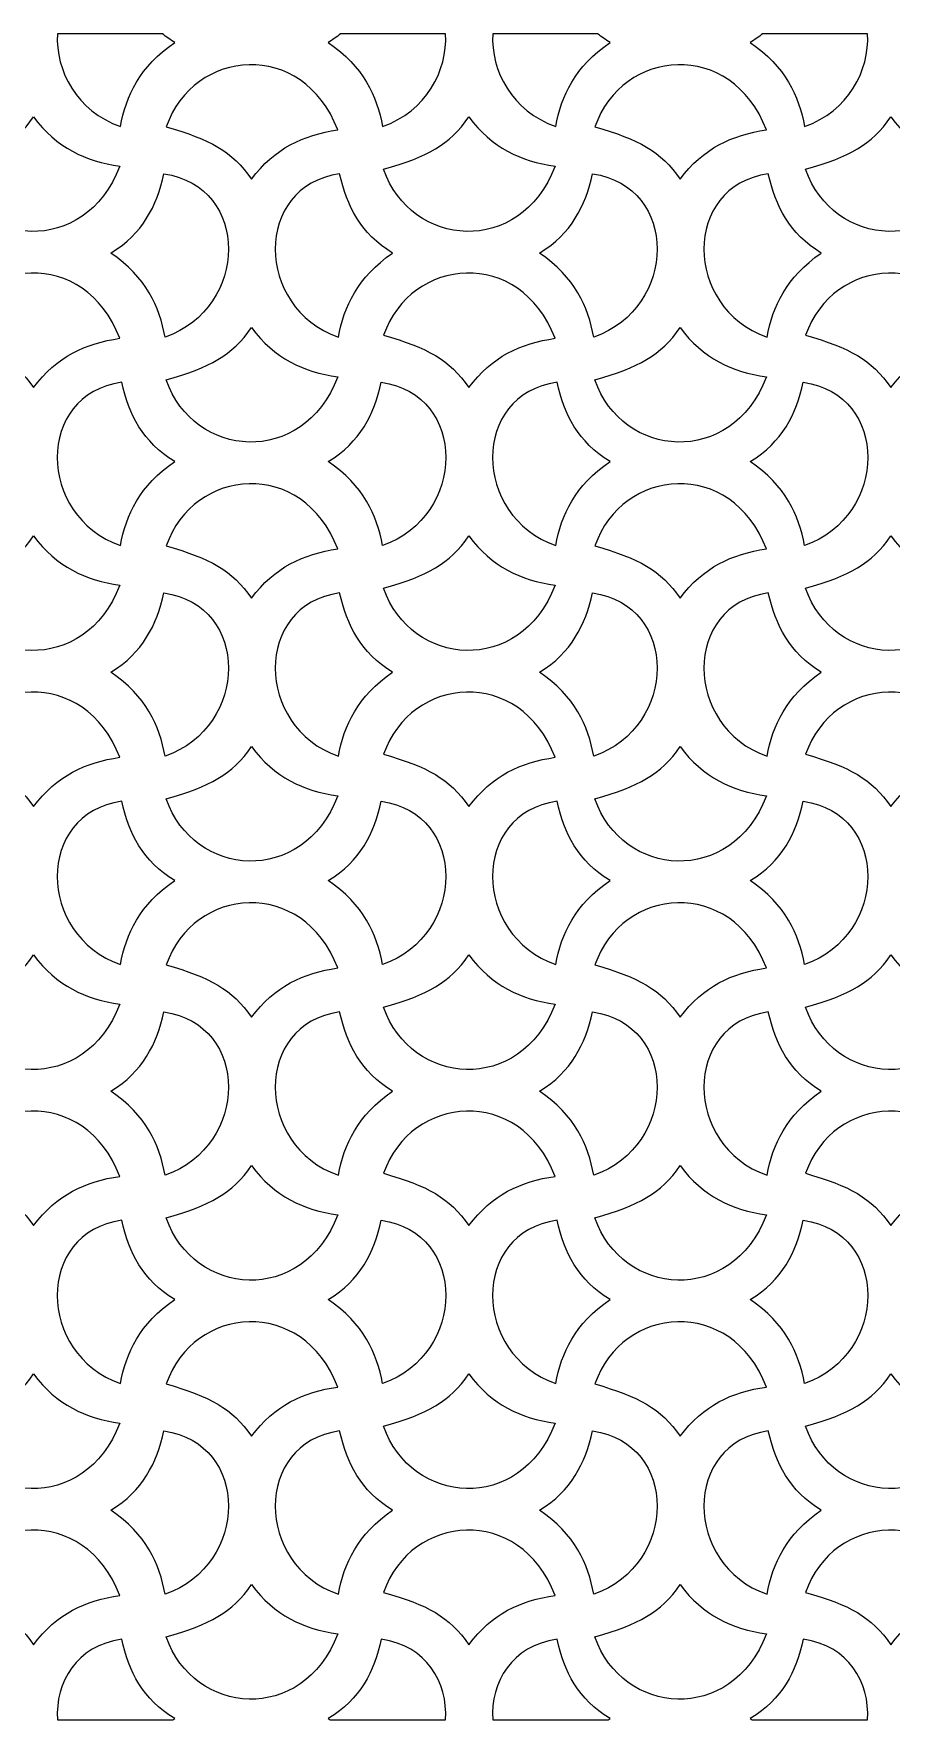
# Model space of a CAD drawing. Header units: millimetres. Extents: x -1200 to 1200, y -594 to 590.
# Drawn here: x -600 to 0, y -594 to 590 of the extents above; entities that cross this region are included whole.
import ezdxf

# ---------------------------------------------------------------- set-up
doc = ezdxf.new("R2010")
doc.units = ezdxf.units.MM
doc.header["$MEASUREMENT"] = 0
doc.layers.add('Layer 1', color=7, linetype='Continuous')

msp = doc.modelspace()

# ---------------------------------------------------------------- linework, layer by layer
at = {"layer": 'Layer 1', "color": 250, "lineweight": 20}
for points, knots in [([(-583.3329, 589.9713), (-583.3329, 589.9713), (-509.8986, 589.9713), (-509.8986, 589.9713), (-507.2479, 587.8646), (-504.3693, 585.865), (-501.2405, 583.978), (-525.8877, 566.9696), (-535.2983, 546.6307), (-539.1993, 525.0854), (-569.776, 535.8204), (-584.6621, 564.127), (-583.3329, 589.9713)], [0, 0, 0, 0, 0.25, 0.25, 0.25, 0.5, 0.5, 0.5, 0.75, 0.75, 0.75, 1, 1, 1, 1]), ([(-507.1763, 524.8273), (-488.2401, 579.8338), (-411.6116, 586.5829), (-387.2518, 522.703), (-411.3183, 519.1775), (-431.569, 509.8539), (-447.5701, 488.1989), (-461.1767, 507.9607), (-476.5927, 516.0089), (-507.1763, 524.8273)], [0, 0, 0, 0, 0.333333333, 0.333333333, 0.333333333, 0.666666667, 0.666666667, 0.666666667, 1, 1, 1, 1]), ([(-385.2205, 589.9713), (-385.2205, 589.9713), (-311.7866, 589.9713), (-311.7866, 589.9713), (-310.4574, 564.127), (-325.3414, 535.8204), (-355.9181, 525.0854), (-359.8191, 546.6307), (-369.2297, 566.9696), (-393.8769, 583.978), (-390.7481, 585.865), (-387.8712, 587.8646), (-385.2205, 589.9713)], [0, 0, 0, 0, 0.25, 0.25, 0.25, 0.5, 0.5, 0.5, 0.75, 0.75, 0.75, 1, 1, 1, 1]), ([(-278.8699, 589.9713), (-278.8699, 589.9713), (-205.4355, 589.9713), (-205.4355, 589.9713), (-202.7849, 587.8646), (-199.9063, 585.865), (-196.7774, 583.978), (-221.4247, 566.9696), (-230.8353, 546.6307), (-234.7362, 525.0854), (-265.313, 535.8204), (-280.1991, 564.127), (-278.8699, 589.9713)], [0, 0, 0, 0, 0.25, 0.25, 0.25, 0.5, 0.5, 0.5, 0.75, 0.75, 0.75, 1, 1, 1, 1]), ([(-207.3616, 524.8273), (-188.4254, 579.8338), (-111.7968, 586.5829), (-87.437, 522.703), (-111.5035, 519.1775), (-131.7544, 509.8539), (-147.7555, 488.1989), (-161.3619, 507.9607), (-176.778, 516.0089), (-207.3616, 524.8273)], [0, 0, 0, 0, 0.333333333, 0.333333333, 0.333333333, 0.666666667, 0.666666667, 0.666666667, 1, 1, 1, 1]), ([(-90.0541, 589.9713), (-90.0541, 589.9713), (-16.6201, 589.9713), (-16.6201, 589.9713), (-15.291, 564.127), (-30.175, 535.8204), (-60.7517, 525.0854), (-64.6526, 546.6307), (-74.0632, 566.9696), (-98.7105, 583.978), (-95.5817, 585.865), (-92.7048, 587.8646), (-90.0541, 589.9713)], [0, 0, 0, 0, 0.25, 0.25, 0.25, 0.5, 0.5, 0.5, 0.75, 0.75, 0.75, 1, 1, 1, 1]), ([(-659.5931, 495.2027), (-640.6569, 440.1962), (-564.0284, 433.4471), (-539.6686, 497.327), (-563.735, 500.8525), (-583.9858, 510.1761), (-599.9869, 531.8312), (-613.5935, 512.0694), (-629.0095, 504.0211), (-659.5931, 495.2027)], [0, 0, 0, 0, 0.333333333, 0.333333333, 0.333333333, 0.666666667, 0.666666667, 0.666666667, 1, 1, 1, 1]), ([(-355.1301, 495.2027), (-336.1939, 440.1962), (-259.5654, 433.4471), (-235.2056, 497.327), (-259.272, 500.8525), (-279.5228, 510.1761), (-295.5239, 531.8312), (-309.1305, 512.0694), (-324.5464, 504.0211), (-355.1301, 495.2027)], [0, 0, 0, 0, 0.333333333, 0.333333333, 0.333333333, 0.666666667, 0.666666667, 0.666666667, 1, 1, 1, 1]), ([(-59.9636, 495.2027), (-41.0275, 440.1962), (35.601, 433.4471), (59.961, 497.327), (35.8945, 500.8525), (15.6436, 510.1761), (-0.3575, 531.8312), (-13.9639, 512.0694), (-29.3801, 504.0211), (-59.9636, 495.2027)], [0, 0, 0, 0, 0.333333333, 0.333333333, 0.333333333, 0.666666667, 0.666666667, 0.666666667, 1, 1, 1, 1]), ([(-545.9232, 436.536), (-521.2759, 419.5277), (-511.8653, 399.1888), (-507.9644, 377.6434), (-449.3495, 398.222), (-448.3579, 483.3858), (-508.8285, 491.9553), (-513.9575, 469.3747), (-523.5145, 450.0524), (-545.9232, 436.536)], [0, 0, 0, 0, 0.333333333, 0.333333333, 0.333333333, 0.666666667, 0.666666667, 0.666666667, 1, 1, 1, 1]), ([(-348.8237, 436.536), (-373.4709, 419.5277), (-382.8815, 399.1888), (-386.7825, 377.6434), (-445.3974, 398.222), (-446.389, 483.3858), (-385.9184, 491.9553), (-380.7894, 469.3747), (-371.2324, 450.0524), (-348.8237, 436.536)], [0, 0, 0, 0, 0.333333333, 0.333333333, 0.333333333, 0.666666667, 0.666666667, 0.666666667, 1, 1, 1, 1]), ([(-246.1085, 436.536), (-221.4612, 419.5277), (-212.0505, 399.1888), (-208.1497, 377.6434), (-149.5348, 398.222), (-148.5431, 483.3858), (-209.0137, 491.9553), (-214.1428, 469.3747), (-223.6997, 450.0524), (-246.1085, 436.536)], [0, 0, 0, 0, 0.333333333, 0.333333333, 0.333333333, 0.666666667, 0.666666667, 0.666666667, 1, 1, 1, 1]), ([(-49.0089, 436.536), (-73.6563, 419.5277), (-83.0669, 399.1888), (-86.9677, 377.6434), (-145.5826, 398.222), (-146.5742, 483.3858), (-86.1037, 491.9553), (-80.9746, 469.3747), (-71.4177, 450.0524), (-49.0089, 436.536)], [0, 0, 0, 0, 0.333333333, 0.333333333, 0.333333333, 0.666666667, 0.666666667, 0.666666667, 1, 1, 1, 1]), ([(-659.5931, 378.9796), (-640.6569, 433.9862), (-564.0284, 440.7353), (-539.6686, 376.8554), (-563.735, 373.3299), (-583.9858, 364.0063), (-599.9869, 342.3512), (-613.5935, 362.113), (-629.0095, 370.1613), (-659.5931, 378.9796)], [0, 0, 0, 0, 0.333333333, 0.333333333, 0.333333333, 0.666666667, 0.666666667, 0.666666667, 1, 1, 1, 1]), ([(-355.1301, 378.9796), (-336.1939, 433.9862), (-259.5654, 440.7353), (-235.2056, 376.8554), (-259.272, 373.3299), (-279.5228, 364.0063), (-295.5239, 342.3512), (-309.1305, 362.113), (-324.5464, 370.1613), (-355.1301, 378.9796)], [0, 0, 0, 0, 0.333333333, 0.333333333, 0.333333333, 0.666666667, 0.666666667, 0.666666667, 1, 1, 1, 1]), ([(-59.9636, 378.9796), (-41.0275, 433.9862), (35.601, 440.7353), (59.961, 376.8554), (35.8945, 373.3299), (15.6436, 364.0063), (-0.3575, 342.3512), (-13.9639, 362.113), (-29.3801, 370.1613), (-59.9636, 378.9796)], [0, 0, 0, 0, 0.333333333, 0.333333333, 0.333333333, 0.666666667, 0.666666667, 0.666666667, 1, 1, 1, 1]), ([(-507.1763, 347.7608), (-488.2401, 292.7543), (-411.6116, 286.0052), (-387.2518, 349.885), (-411.3183, 353.4105), (-431.569, 362.7343), (-447.5701, 384.3893), (-461.1767, 364.6275), (-476.5927, 356.5791), (-507.1763, 347.7608)], [0, 0, 0, 0, 0.333333333, 0.333333333, 0.333333333, 0.666666667, 0.666666667, 0.666666667, 1, 1, 1, 1]), ([(-207.3616, 347.7608), (-188.4254, 292.7543), (-111.7968, 286.0052), (-87.437, 349.885), (-111.5035, 353.4105), (-131.7544, 362.7343), (-147.7555, 384.3893), (-161.3619, 364.6275), (-176.778, 356.5791), (-207.3616, 347.7608)], [0, 0, 0, 0, 0.333333333, 0.333333333, 0.333333333, 0.666666667, 0.666666667, 0.666666667, 1, 1, 1, 1]), ([(-501.2405, 290.6884), (-525.8877, 273.68), (-535.2983, 253.3412), (-539.1993, 231.7958), (-597.8142, 252.3743), (-598.8058, 337.5382), (-538.3352, 346.1077), (-533.2062, 323.5271), (-523.6492, 304.2048), (-501.2405, 290.6884)], [0, 0, 0, 0, 0.333333333, 0.333333333, 0.333333333, 0.666666667, 0.666666667, 0.666666667, 1, 1, 1, 1]), ([(-393.8769, 290.6884), (-369.2297, 273.68), (-359.8191, 253.3412), (-355.9181, 231.7958), (-297.3032, 252.3743), (-296.3116, 337.5382), (-356.7822, 346.1077), (-361.9112, 323.5271), (-371.4682, 304.2048), (-393.8769, 290.6884)], [0, 0, 0, 0, 0.333333333, 0.333333333, 0.333333333, 0.666666667, 0.666666667, 0.666666667, 1, 1, 1, 1]), ([(-196.7774, 290.6884), (-221.4247, 273.68), (-230.8353, 253.3412), (-234.7362, 231.7958), (-293.3511, 252.3743), (-294.3428, 337.5382), (-233.8721, 346.1077), (-228.7431, 323.5271), (-219.1861, 304.2048), (-196.7774, 290.6884)], [0, 0, 0, 0, 0.333333333, 0.333333333, 0.333333333, 0.666666667, 0.666666667, 0.666666667, 1, 1, 1, 1]), ([(-98.7105, 290.6884), (-74.0632, 273.68), (-64.6526, 253.3412), (-60.7517, 231.7958), (-2.1368, 252.3743), (-1.1452, 337.5382), (-61.6157, 346.1077), (-66.7448, 323.5271), (-76.3017, 304.2048), (-98.7105, 290.6884)], [0, 0, 0, 0, 0.333333333, 0.333333333, 0.333333333, 0.666666667, 0.666666667, 0.666666667, 1, 1, 1, 1]), ([(-507.1763, 231.5377), (-488.2401, 286.5442), (-411.6116, 293.2933), (-387.2518, 229.4135), (-411.3183, 225.888), (-431.569, 216.5643), (-447.5701, 194.9093), (-461.1767, 214.6711), (-476.5927, 222.7194), (-507.1763, 231.5377)], [0, 0, 0, 0, 0.333333333, 0.333333333, 0.333333333, 0.666666667, 0.666666667, 0.666666667, 1, 1, 1, 1]), ([(-207.3616, 231.5377), (-188.4254, 286.5442), (-111.7968, 293.2933), (-87.437, 229.4135), (-111.5035, 225.888), (-131.7544, 216.5643), (-147.7555, 194.9093), (-161.3619, 214.6711), (-176.778, 222.7194), (-207.3616, 231.5377)], [0, 0, 0, 0, 0.333333333, 0.333333333, 0.333333333, 0.666666667, 0.666666667, 0.666666667, 1, 1, 1, 1]), ([(-659.5931, 201.9132), (-640.6569, 146.9066), (-564.0284, 140.1575), (-539.6686, 204.0374), (-563.735, 207.5629), (-583.9858, 216.8865), (-599.9869, 238.5416), (-613.5935, 218.7798), (-629.0095, 210.7315), (-659.5931, 201.9132)], [0, 0, 0, 0, 0.333333333, 0.333333333, 0.333333333, 0.666666667, 0.666666667, 0.666666667, 1, 1, 1, 1]), ([(-355.1301, 201.9132), (-336.1939, 146.9066), (-259.5654, 140.1575), (-235.2056, 204.0374), (-259.272, 207.5629), (-279.5228, 216.8865), (-295.5239, 238.5416), (-309.1305, 218.7798), (-324.5464, 210.7315), (-355.1301, 201.9132)], [0, 0, 0, 0, 0.333333333, 0.333333333, 0.333333333, 0.666666667, 0.666666667, 0.666666667, 1, 1, 1, 1]), ([(-59.9636, 201.9132), (-41.0275, 146.9066), (35.601, 140.1575), (59.961, 204.0374), (35.8945, 207.5629), (15.6436, 216.8865), (-0.3575, 238.5416), (-13.9639, 218.7798), (-29.3801, 210.7315), (-59.9636, 201.9132)], [0, 0, 0, 0, 0.333333333, 0.333333333, 0.333333333, 0.666666667, 0.666666667, 0.666666667, 1, 1, 1, 1]), ([(-545.9232, 143.2465), (-521.2759, 126.2381), (-511.8653, 105.8992), (-507.9644, 84.3539), (-449.3495, 104.9324), (-448.3579, 190.0962), (-508.8285, 198.6658), (-513.9575, 176.0851), (-523.5145, 156.7628), (-545.9232, 143.2465)], [0, 0, 0, 0, 0.333333333, 0.333333333, 0.333333333, 0.666666667, 0.666666667, 0.666666667, 1, 1, 1, 1]), ([(-348.8237, 143.2465), (-373.4709, 126.2381), (-382.8815, 105.8992), (-386.7825, 84.3539), (-445.3974, 104.9324), (-446.389, 190.0962), (-385.9184, 198.6658), (-380.7894, 176.0851), (-371.2324, 156.7628), (-348.8237, 143.2465)], [0, 0, 0, 0, 0.333333333, 0.333333333, 0.333333333, 0.666666667, 0.666666667, 0.666666667, 1, 1, 1, 1]), ([(-246.1085, 143.2465), (-221.4612, 126.2381), (-212.0505, 105.8992), (-208.1497, 84.3539), (-149.5348, 104.9324), (-148.5431, 190.0962), (-209.0137, 198.6658), (-214.1428, 176.0851), (-223.6997, 156.7628), (-246.1085, 143.2465)], [0, 0, 0, 0, 0.333333333, 0.333333333, 0.333333333, 0.666666667, 0.666666667, 0.666666667, 1, 1, 1, 1]), ([(-49.0089, 143.2465), (-73.6563, 126.2381), (-83.0669, 105.8992), (-86.9677, 84.3539), (-145.5826, 104.9324), (-146.5742, 190.0962), (-86.1037, 198.6658), (-80.9746, 176.0851), (-71.4177, 156.7628), (-49.0089, 143.2465)], [0, 0, 0, 0, 0.333333333, 0.333333333, 0.333333333, 0.666666667, 0.666666667, 0.666666667, 1, 1, 1, 1]), ([(-659.5931, 85.6901), (-640.6569, 140.6966), (-564.0284, 147.4457), (-539.6686, 83.5658), (-563.735, 80.0403), (-583.9858, 70.7167), (-599.9869, 49.0617), (-613.5935, 68.8235), (-629.0095, 76.8717), (-659.5931, 85.6901)], [0, 0, 0, 0, 0.333333333, 0.333333333, 0.333333333, 0.666666667, 0.666666667, 0.666666667, 1, 1, 1, 1]), ([(-355.1301, 85.6901), (-336.1939, 140.6966), (-259.5654, 147.4457), (-235.2056, 83.5658), (-259.272, 80.0403), (-279.5228, 70.7167), (-295.5239, 49.0617), (-309.1305, 68.8235), (-324.5464, 76.8717), (-355.1301, 85.6901)], [0, 0, 0, 0, 0.333333333, 0.333333333, 0.333333333, 0.666666667, 0.666666667, 0.666666667, 1, 1, 1, 1]), ([(-59.9636, 85.6901), (-41.0275, 140.6966), (35.601, 147.4457), (59.961, 83.5658), (35.8945, 80.0403), (15.6436, 70.7167), (-0.3575, 49.0617), (-13.9639, 68.8235), (-29.3801, 76.8717), (-59.9636, 85.6901)], [0, 0, 0, 0, 0.333333333, 0.333333333, 0.333333333, 0.666666667, 0.666666667, 0.666666667, 1, 1, 1, 1]), ([(-507.1763, 54.4712), (-488.2401, -0.5353), (-411.6116, -7.2844), (-387.2518, 56.5955), (-411.3183, 60.1209), (-431.569, 69.4447), (-447.5701, 91.0997), (-461.1767, 71.3379), (-476.5927, 63.2896), (-507.1763, 54.4712)], [0, 0, 0, 0, 0.333333333, 0.333333333, 0.333333333, 0.666666667, 0.666666667, 0.666666667, 1, 1, 1, 1]), ([(-207.3616, 54.4712), (-188.4254, -0.5353), (-111.7968, -7.2844), (-87.437, 56.5955), (-111.5035, 60.1209), (-131.7544, 69.4447), (-147.7555, 91.0997), (-161.3619, 71.3379), (-176.778, 63.2896), (-207.3616, 54.4712)], [0, 0, 0, 0, 0.333333333, 0.333333333, 0.333333333, 0.666666667, 0.666666667, 0.666666667, 1, 1, 1, 1]), ([(-501.2405, -2.6012), (-525.8877, -19.6095), (-535.2983, -39.9484), (-539.1993, -61.4938), (-597.8142, -40.9152), (-598.8058, 44.2486), (-538.3352, 52.8181), (-533.2062, 30.2375), (-523.6492, 10.9152), (-501.2405, -2.6012)], [0, 0, 0, 0, 0.333333333, 0.333333333, 0.333333333, 0.666666667, 0.666666667, 0.666666667, 1, 1, 1, 1]), ([(-393.8769, -2.6012), (-369.2297, -19.6095), (-359.8191, -39.9484), (-355.9181, -61.4938), (-297.3032, -40.9152), (-296.3116, 44.2486), (-356.7822, 52.8181), (-361.9112, 30.2375), (-371.4682, 10.9152), (-393.8769, -2.6012)], [0, 0, 0, 0, 0.333333333, 0.333333333, 0.333333333, 0.666666667, 0.666666667, 0.666666667, 1, 1, 1, 1]), ([(-196.7774, -2.6012), (-221.4247, -19.6095), (-230.8353, -39.9484), (-234.7362, -61.4938), (-293.3511, -40.9152), (-294.3428, 44.2486), (-233.8721, 52.8181), (-228.7431, 30.2375), (-219.1861, 10.9152), (-196.7774, -2.6012)], [0, 0, 0, 0, 0.333333333, 0.333333333, 0.333333333, 0.666666667, 0.666666667, 0.666666667, 1, 1, 1, 1]), ([(-98.7105, -2.6012), (-74.0632, -19.6095), (-64.6526, -39.9484), (-60.7517, -61.4938), (-2.1368, -40.9152), (-1.1452, 44.2486), (-61.6157, 52.8181), (-66.7448, 30.2375), (-76.3017, 10.9152), (-98.7105, -2.6012)], [0, 0, 0, 0, 0.333333333, 0.333333333, 0.333333333, 0.666666667, 0.666666667, 0.666666667, 1, 1, 1, 1]), ([(-507.1763, -61.7519), (-488.2401, -6.7453), (-411.6116, 0.0038), (-387.2518, -63.8761), (-411.3183, -67.4016), (-431.569, -76.7252), (-447.5701, -98.3803), (-461.1767, -78.6185), (-476.5927, -70.5702), (-507.1763, -61.7519)], [0, 0, 0, 0, 0.333333333, 0.333333333, 0.333333333, 0.666666667, 0.666666667, 0.666666667, 1, 1, 1, 1]), ([(-207.3616, -61.7519), (-188.4254, -6.7453), (-111.7968, 0.0038), (-87.437, -63.8761), (-111.5035, -67.4016), (-131.7544, -76.7252), (-147.7555, -98.3803), (-161.3619, -78.6185), (-176.778, -70.5702), (-207.3616, -61.7519)], [0, 0, 0, 0, 0.333333333, 0.333333333, 0.333333333, 0.666666667, 0.666666667, 0.666666667, 1, 1, 1, 1]), ([(-659.5931, -91.3764), (-640.6569, -146.3829), (-564.0284, -153.132), (-539.6686, -89.2522), (-563.735, -85.7267), (-583.9858, -76.403), (-599.9869, -54.748), (-613.5935, -74.5098), (-629.0095, -82.5581), (-659.5931, -91.3764)], [0, 0, 0, 0, 0.333333333, 0.333333333, 0.333333333, 0.666666667, 0.666666667, 0.666666667, 1, 1, 1, 1]), ([(-355.1301, -91.3764), (-336.1939, -146.3829), (-259.5654, -153.132), (-235.2056, -89.2522), (-259.272, -85.7267), (-279.5228, -76.403), (-295.5239, -54.748), (-309.1305, -74.5098), (-324.5464, -82.5581), (-355.1301, -91.3764)], [0, 0, 0, 0, 0.333333333, 0.333333333, 0.333333333, 0.666666667, 0.666666667, 0.666666667, 1, 1, 1, 1]), ([(-59.9636, -91.3764), (-41.0275, -146.3829), (35.601, -153.132), (59.961, -89.2522), (35.8945, -85.7267), (15.6436, -76.403), (-0.3575, -54.748), (-13.9639, -74.5098), (-29.3801, -82.5581), (-59.9636, -91.3764)], [0, 0, 0, 0, 0.333333333, 0.333333333, 0.333333333, 0.666666667, 0.666666667, 0.666666667, 1, 1, 1, 1]), ([(-545.9232, -150.0431), (-521.2759, -167.0515), (-511.8653, -187.3904), (-507.9644, -208.9357), (-449.3495, -188.3572), (-448.3579, -103.1933), (-508.8285, -94.6238), (-513.9575, -117.2044), (-523.5145, -136.5268), (-545.9232, -150.0431)], [0, 0, 0, 0, 0.333333333, 0.333333333, 0.333333333, 0.666666667, 0.666666667, 0.666666667, 1, 1, 1, 1]), ([(-348.8237, -150.0431), (-373.4709, -167.0515), (-382.8815, -187.3904), (-386.7825, -208.9357), (-445.3974, -188.3572), (-446.389, -103.1933), (-385.9184, -94.6238), (-380.7894, -117.2044), (-371.2324, -136.5268), (-348.8237, -150.0431)], [0, 0, 0, 0, 0.333333333, 0.333333333, 0.333333333, 0.666666667, 0.666666667, 0.666666667, 1, 1, 1, 1]), ([(-246.1085, -150.0431), (-221.4612, -167.0515), (-212.0505, -187.3904), (-208.1497, -208.9357), (-149.5348, -188.3572), (-148.5431, -103.1933), (-209.0137, -94.6238), (-214.1428, -117.2044), (-223.6997, -136.5268), (-246.1085, -150.0431)], [0, 0, 0, 0, 0.333333333, 0.333333333, 0.333333333, 0.666666667, 0.666666667, 0.666666667, 1, 1, 1, 1]), ([(-49.0089, -150.0431), (-73.6563, -167.0515), (-83.0669, -187.3904), (-86.9677, -208.9357), (-145.5826, -188.3572), (-146.5742, -103.1933), (-86.1037, -94.6238), (-80.9746, -117.2044), (-71.4177, -136.5268), (-49.0089, -150.0431)], [0, 0, 0, 0, 0.333333333, 0.333333333, 0.333333333, 0.666666667, 0.666666667, 0.666666667, 1, 1, 1, 1]), ([(-659.5931, -207.5995), (-640.6569, -152.5929), (-564.0284, -145.8439), (-539.6686, -209.7237), (-563.735, -213.2492), (-583.9858, -222.5729), (-599.9869, -244.2279), (-613.5935, -224.4661), (-629.0095, -216.4178), (-659.5931, -207.5995)], [0, 0, 0, 0, 0.333333333, 0.333333333, 0.333333333, 0.666666667, 0.666666667, 0.666666667, 1, 1, 1, 1]), ([(-355.1301, -207.5995), (-336.1939, -152.5929), (-259.5654, -145.8439), (-235.2056, -209.7237), (-259.272, -213.2492), (-279.5228, -222.5729), (-295.5239, -244.2279), (-309.1305, -224.4661), (-324.5464, -216.4178), (-355.1301, -207.5995)], [0, 0, 0, 0, 0.333333333, 0.333333333, 0.333333333, 0.666666667, 0.666666667, 0.666666667, 1, 1, 1, 1]), ([(-59.9636, -207.5995), (-41.0275, -152.5929), (35.601, -145.8439), (59.961, -209.7237), (35.8945, -213.2492), (15.6436, -222.5729), (-0.3575, -244.2279), (-13.9639, -224.4661), (-29.3801, -216.4178), (-59.9636, -207.5995)], [0, 0, 0, 0, 0.333333333, 0.333333333, 0.333333333, 0.666666667, 0.666666667, 0.666666667, 1, 1, 1, 1]), ([(-507.1763, -238.8184), (-488.2401, -293.8249), (-411.6116, -300.574), (-387.2518, -236.6941), (-411.3183, -233.1686), (-431.569, -223.8449), (-447.5701, -202.1899), (-461.1767, -221.9517), (-476.5927, -230), (-507.1763, -238.8184)], [0, 0, 0, 0, 0.333333333, 0.333333333, 0.333333333, 0.666666667, 0.666666667, 0.666666667, 1, 1, 1, 1]), ([(-207.3616, -238.8184), (-188.4254, -293.8249), (-111.7968, -300.574), (-87.437, -236.6941), (-111.5035, -233.1686), (-131.7544, -223.8449), (-147.7555, -202.1899), (-161.3619, -221.9517), (-176.778, -230), (-207.3616, -238.8184)], [0, 0, 0, 0, 0.333333333, 0.333333333, 0.333333333, 0.666666667, 0.666666667, 0.666666667, 1, 1, 1, 1]), ([(-501.2405, -295.8907), (-525.8877, -312.8991), (-535.2983, -333.238), (-539.1993, -354.7833), (-597.8142, -334.2048), (-598.8058, -249.0409), (-538.3352, -240.4714), (-533.2062, -263.0521), (-523.6492, -282.3744), (-501.2405, -295.8907)], [0, 0, 0, 0, 0.333333333, 0.333333333, 0.333333333, 0.666666667, 0.666666667, 0.666666667, 1, 1, 1, 1]), ([(-393.8769, -295.8907), (-369.2297, -312.8991), (-359.8191, -333.238), (-355.9181, -354.7833), (-297.3032, -334.2048), (-296.3116, -249.0409), (-356.7822, -240.4714), (-361.9112, -263.0521), (-371.4682, -282.3744), (-393.8769, -295.8907)], [0, 0, 0, 0, 0.333333333, 0.333333333, 0.333333333, 0.666666667, 0.666666667, 0.666666667, 1, 1, 1, 1]), ([(-196.7774, -295.8907), (-221.4247, -312.8991), (-230.8353, -333.238), (-234.7362, -354.7833), (-293.3511, -334.2048), (-294.3428, -249.0409), (-233.8721, -240.4714), (-228.7431, -263.0521), (-219.1861, -282.3744), (-196.7774, -295.8907)], [0, 0, 0, 0, 0.333333333, 0.333333333, 0.333333333, 0.666666667, 0.666666667, 0.666666667, 1, 1, 1, 1]), ([(-98.7105, -295.8907), (-74.0632, -312.8991), (-64.6526, -333.238), (-60.7517, -354.7833), (-2.1368, -334.2048), (-1.1452, -249.0409), (-61.6157, -240.4714), (-66.7448, -263.0521), (-76.3017, -282.3744), (-98.7105, -295.8907)], [0, 0, 0, 0, 0.333333333, 0.333333333, 0.333333333, 0.666666667, 0.666666667, 0.666666667, 1, 1, 1, 1]), ([(-507.1763, -355.0415), (-488.2401, -300.0349), (-411.6116, -293.2858), (-387.2518, -357.1657), (-411.3183, -360.6912), (-431.569, -370.0148), (-447.5701, -391.6699), (-461.1767, -371.9081), (-476.5927, -363.8598), (-507.1763, -355.0415)], [0, 0, 0, 0, 0.333333333, 0.333333333, 0.333333333, 0.666666667, 0.666666667, 0.666666667, 1, 1, 1, 1]), ([(-207.3616, -355.0415), (-188.4254, -300.0349), (-111.7968, -293.2858), (-87.437, -357.1657), (-111.5035, -360.6912), (-131.7544, -370.0148), (-147.7555, -391.6699), (-161.3619, -371.9081), (-176.778, -363.8598), (-207.3616, -355.0415)], [0, 0, 0, 0, 0.333333333, 0.333333333, 0.333333333, 0.666666667, 0.666666667, 0.666666667, 1, 1, 1, 1]), ([(-659.5931, -384.666), (-640.6569, -439.6725), (-564.0284, -446.4216), (-539.6686, -382.5417), (-563.735, -379.0162), (-583.9858, -369.6926), (-599.9869, -348.0376), (-613.5935, -367.7994), (-629.0095, -375.8476), (-659.5931, -384.666)], [0, 0, 0, 0, 0.333333333, 0.333333333, 0.333333333, 0.666666667, 0.666666667, 0.666666667, 1, 1, 1, 1]), ([(-355.1301, -384.666), (-336.1939, -439.6725), (-259.5654, -446.4216), (-235.2056, -382.5417), (-259.272, -379.0162), (-279.5228, -369.6926), (-295.5239, -348.0376), (-309.1305, -367.7994), (-324.5464, -375.8476), (-355.1301, -384.666)], [0, 0, 0, 0, 0.333333333, 0.333333333, 0.333333333, 0.666666667, 0.666666667, 0.666666667, 1, 1, 1, 1]), ([(-59.9636, -384.666), (-41.0275, -439.6725), (35.601, -446.4216), (59.961, -382.5417), (35.8945, -379.0162), (15.6436, -369.6926), (-0.3575, -348.0376), (-13.9639, -367.7994), (-29.3801, -375.8476), (-59.9636, -384.666)], [0, 0, 0, 0, 0.333333333, 0.333333333, 0.333333333, 0.666666667, 0.666666667, 0.666666667, 1, 1, 1, 1]), ([(-545.9232, -443.3327), (-521.2759, -460.3411), (-511.8653, -480.6799), (-507.9644, -502.2253), (-449.3495, -481.6468), (-448.3579, -396.4829), (-508.8285, -387.9134), (-513.9575, -410.494), (-523.5145, -429.8163), (-545.9232, -443.3327)], [0, 0, 0, 0, 0.333333333, 0.333333333, 0.333333333, 0.666666667, 0.666666667, 0.666666667, 1, 1, 1, 1]), ([(-348.8237, -443.3327), (-373.4709, -460.3411), (-382.8815, -480.6799), (-386.7825, -502.2253), (-445.3974, -481.6468), (-446.389, -396.4829), (-385.9184, -387.9134), (-380.7894, -410.494), (-371.2324, -429.8163), (-348.8237, -443.3327)], [0, 0, 0, 0, 0.333333333, 0.333333333, 0.333333333, 0.666666667, 0.666666667, 0.666666667, 1, 1, 1, 1]), ([(-246.1085, -443.3327), (-221.4612, -460.3411), (-212.0505, -480.6799), (-208.1497, -502.2253), (-149.5348, -481.6468), (-148.5431, -396.4829), (-209.0137, -387.9134), (-214.1428, -410.494), (-223.6997, -429.8163), (-246.1085, -443.3327)], [0, 0, 0, 0, 0.333333333, 0.333333333, 0.333333333, 0.666666667, 0.666666667, 0.666666667, 1, 1, 1, 1]), ([(-49.0089, -443.3327), (-73.6563, -460.3411), (-83.0669, -480.6799), (-86.9677, -502.2253), (-145.5826, -481.6468), (-146.5742, -396.4829), (-86.1037, -387.9134), (-80.9746, -410.494), (-71.4177, -429.8163), (-49.0089, -443.3327)], [0, 0, 0, 0, 0.333333333, 0.333333333, 0.333333333, 0.666666667, 0.666666667, 0.666666667, 1, 1, 1, 1]), ([(-659.5931, -500.8891), (-640.6569, -445.8826), (-564.0284, -439.1334), (-539.6686, -503.0133), (-563.735, -506.5388), (-583.9858, -515.8625), (-599.9869, -537.5175), (-613.5935, -517.7557), (-629.0095, -509.7074), (-659.5931, -500.8891)], [0, 0, 0, 0, 0.333333333, 0.333333333, 0.333333333, 0.666666667, 0.666666667, 0.666666667, 1, 1, 1, 1]), ([(-355.1301, -500.8891), (-336.1939, -445.8826), (-259.5654, -439.1334), (-235.2056, -503.0133), (-259.272, -506.5388), (-279.5228, -515.8625), (-295.5239, -537.5175), (-309.1305, -517.7557), (-324.5464, -509.7074), (-355.1301, -500.8891)], [0, 0, 0, 0, 0.333333333, 0.333333333, 0.333333333, 0.666666667, 0.666666667, 0.666666667, 1, 1, 1, 1]), ([(-59.9636, -500.8891), (-41.0275, -445.8826), (35.601, -439.1334), (59.961, -503.0133), (35.8945, -506.5388), (15.6436, -515.8625), (-0.3575, -537.5175), (-13.9639, -517.7557), (-29.3801, -509.7074), (-59.9636, -500.8891)], [0, 0, 0, 0, 0.333333333, 0.333333333, 0.333333333, 0.666666667, 0.666666667, 0.666666667, 1, 1, 1, 1]), ([(-507.1763, -532.1079), (-488.2401, -587.1145), (-411.6116, -593.8636), (-387.2518, -529.9837), (-411.3183, -526.4582), (-431.569, -517.1346), (-447.5701, -495.4795), (-461.1767, -515.2413), (-476.5927, -523.2896), (-507.1763, -532.1079)], [0, 0, 0, 0, 0.333333333, 0.333333333, 0.333333333, 0.666666667, 0.666666667, 0.666666667, 1, 1, 1, 1]), ([(-207.3616, -532.1079), (-188.4254, -587.1145), (-111.7968, -593.8636), (-87.437, -529.9837), (-111.5035, -526.4582), (-131.7544, -517.1346), (-147.7555, -495.4795), (-161.3619, -515.2413), (-176.778, -523.2896), (-207.3616, -532.1079)], [0, 0, 0, 0, 0.333333333, 0.333333333, 0.333333333, 0.666666667, 0.666666667, 0.666666667, 1, 1, 1, 1]), ([(-502.4534, -590.0287), (-502.4534, -590.0287), (-583.3084, -590.0287), (-583.3084, -590.0287), (-584.8282, -563.7833), (-570.0278, -538.2522), (-538.3352, -533.761), (-533.2062, -556.3416), (-523.6492, -575.664), (-501.2405, -589.1803), (-501.6486, -589.4621), (-502.0531, -589.7448), (-502.4534, -590.0287)], [0, 0, 0, 0, 0.25, 0.25, 0.25, 0.5, 0.5, 0.5, 0.75, 0.75, 0.75, 1, 1, 1, 1]), ([(-311.8111, -590.0287), (-311.8111, -590.0287), (-392.6652, -590.0287), (-392.6652, -590.0287), (-393.0655, -589.7448), (-393.4688, -589.4621), (-393.8769, -589.1803), (-371.4682, -575.664), (-361.9112, -556.3416), (-356.7822, -533.761), (-325.0896, -538.2522), (-310.2913, -563.7833), (-311.8111, -590.0287)], [0, 0, 0, 0, 0.25, 0.25, 0.25, 0.5, 0.5, 0.5, 0.75, 0.75, 0.75, 1, 1, 1, 1]), ([(-197.9904, -590.0287), (-197.9904, -590.0287), (-278.8454, -590.0287), (-278.8454, -590.0287), (-280.3652, -563.7833), (-265.5648, -538.2522), (-233.8721, -533.761), (-228.7431, -556.3416), (-219.1861, -575.664), (-196.7774, -589.1803), (-197.1856, -589.4621), (-197.5901, -589.7448), (-197.9904, -590.0287)], [0, 0, 0, 0, 0.25, 0.25, 0.25, 0.5, 0.5, 0.5, 0.75, 0.75, 0.75, 1, 1, 1, 1]), ([(-16.6447, -590.0287), (-16.6447, -590.0287), (-97.4988, -590.0287), (-97.4988, -590.0287), (-97.899, -589.7448), (-98.3022, -589.4621), (-98.7105, -589.1803), (-76.3017, -575.664), (-66.7448, -556.3416), (-61.6157, -533.761), (-29.9231, -538.2522), (-15.1248, -563.7833), (-16.6447, -590.0287)], [0, 0, 0, 0, 0.25, 0.25, 0.25, 0.5, 0.5, 0.5, 0.75, 0.75, 0.75, 1, 1, 1, 1])]:
    msp.add_open_spline(points, degree=3, knots=knots, dxfattribs=at)

doc.saveas('drawing.dxf')
